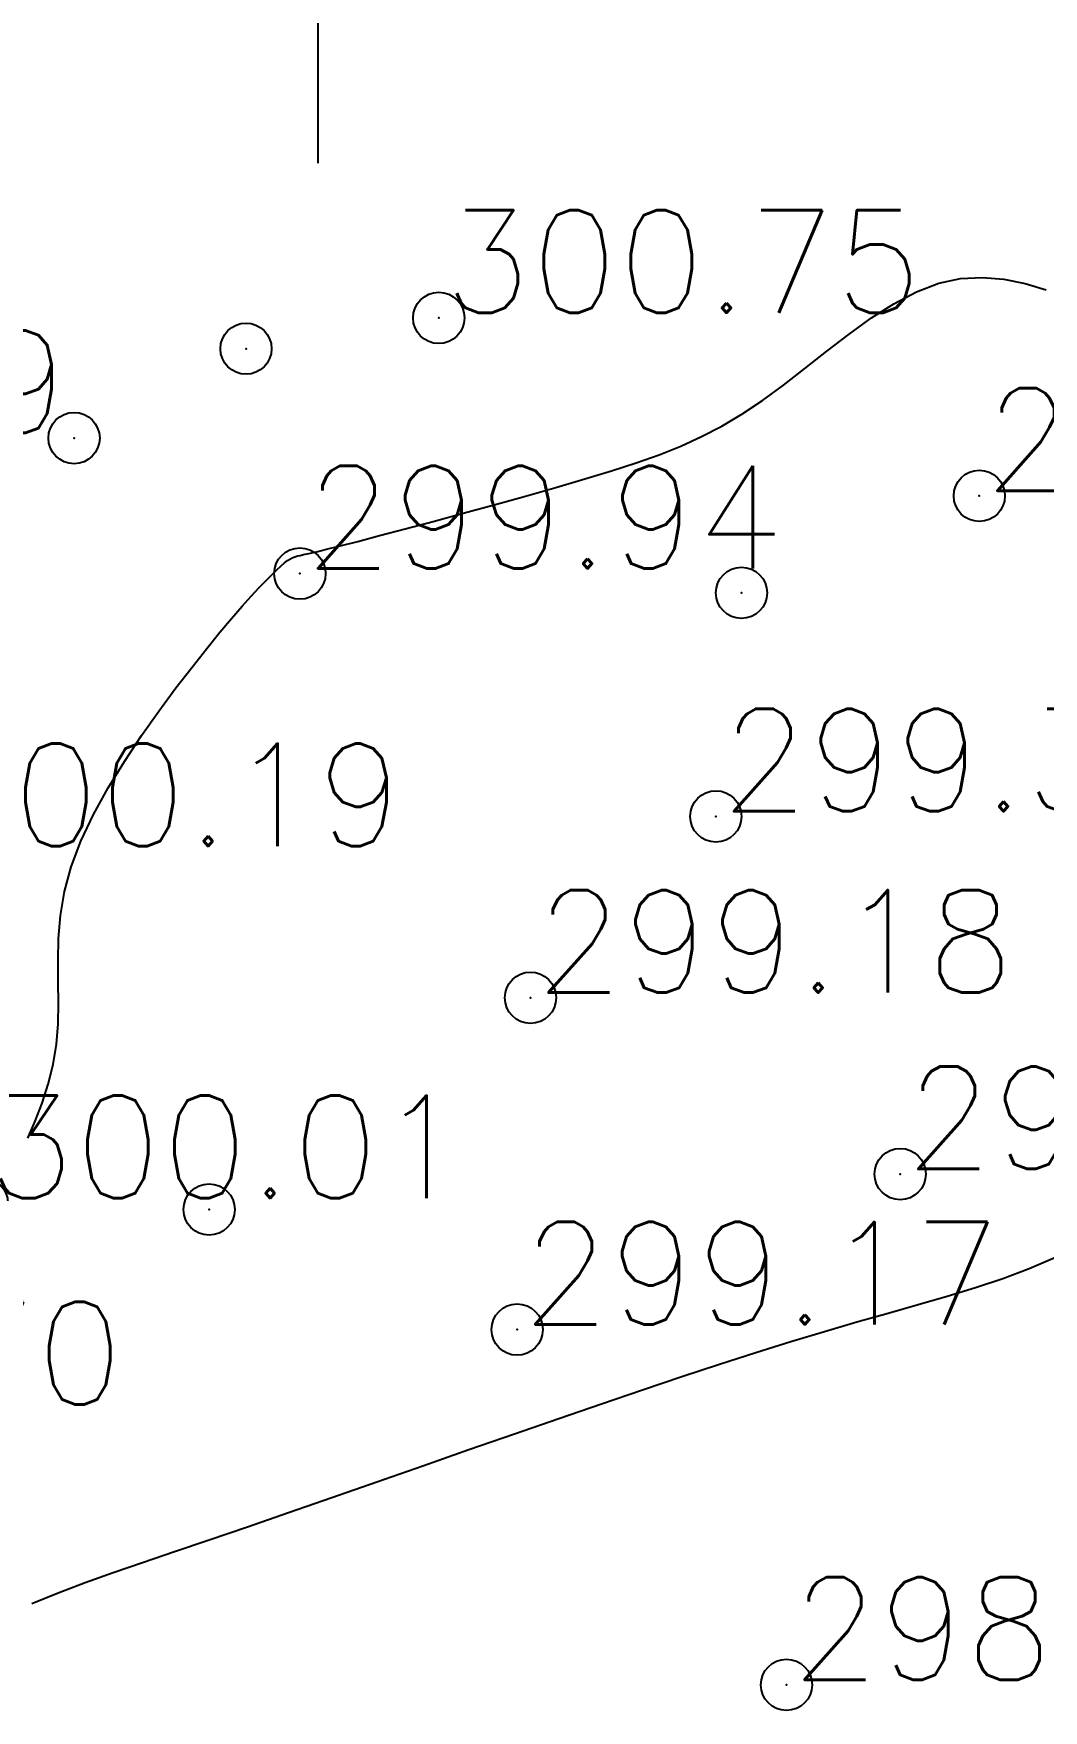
# Model space of a CAD drawing. Header units: millimetres. Extents: x 524954 to 526204, y 9523489 to 9524010.
# Drawn here: x 525997.22 to 526007.08, y 9523782.41 to 9523798.77 of the extents above; entities that cross this region are included whole.
import ezdxf
from ezdxf.enums import TextEntityAlignment as Align

# ---------------------------------------------------------------- set-up
doc = ezdxf.new("R2010")
doc.units = ezdxf.units.MM
doc.header["$PDMODE"] = 32
doc.header["$PDSIZE"] = 0.5
for name, color, linetype in [('Carroyage', 7, 'Continuous'), ('CN_01_00', 3, 'Continuous'), ('CN_10_00', 1, 'Continuous'), ('TopoAlt', 3, 'Continuous'), ('TOPOJIS', 7, 'Continuous')]:
    doc.layers.add(name, color=color, linetype=linetype)
doc.styles.add('Simplex 1.0', font='Simplex.shx', dxfattribs={"width": 0.99, "height": 1})

# ---------------------------------------------------------------- blocks, each defined once
blk = doc.blocks.new('TCPOINT M')
at = {"color": 0}
blk.add_point((0, 0), dxfattribs=at)
at = {"layer": 'TopoAlt', "style": 'Simplex 1.0', "width": 0.99}
blk.add_attdef('ALT', (0.15, 0.15), '', height=1, dxfattribs=at)

msp = doc.modelspace()

# ---------------------------------------------------------------- linework, layer by layer
at = {"layer": 'Carroyage'}
msp.add_line((526000, 9523797.5), (526000, 9523802.5), dxfattribs=at)
at = {"layer": 'CN_01_00', "elevation": 299, "flags": 128}
msp.add_lwpolyline([(525997.206, 9523783.45), (525997.465, 9523783.555), (525997.727, 9523783.655), (525998, 9523783.752), (525998.288, 9523783.851), (525998.599, 9523783.956), (525998.939, 9523784.07), (525999.312, 9523784.198), (525999.713, 9523784.337), (526000.136, 9523784.484), (526000.575, 9523784.638), (526001.022, 9523784.794), (526001.471, 9523784.951), (526001.916, 9523785.106), (526002.349, 9523785.256), (526002.766, 9523785.399), (526003.166, 9523785.535), (526003.55, 9523785.663), (526003.919, 9523785.784), (526004.273, 9523785.897), (526004.614, 9523786.004), (526004.941, 9523786.104), (526005.257, 9523786.196), (526005.562, 9523786.283), (526005.856, 9523786.366), (526006.14, 9523786.448), (526006.415, 9523786.532), (526006.681, 9523786.621), (526006.939, 9523786.718), (526007.189, 9523786.826)], dxfattribs=at)
at = {"layer": 'CN_10_00', "elevation": 300, "flags": 128}
msp.add_lwpolyline([(525997.168, 9523787.99), (525997.24, 9523788.154), (525997.308, 9523788.33), (525997.367, 9523788.516), (525997.415, 9523788.709), (525997.448, 9523788.906), (525997.464, 9523789.105), (525997.467, 9523789.306), (525997.465, 9523789.512), (525997.463, 9523789.722), (525997.468, 9523789.938), (525997.486, 9523790.162), (525997.525, 9523790.394), (525997.59, 9523790.636), (525997.686, 9523790.888), (525997.808, 9523791.147), (525997.952, 9523791.407), (525998.11, 9523791.665), (525998.277, 9523791.916), (525998.447, 9523792.156), (525998.613, 9523792.381), (525998.771, 9523792.585), (525998.914, 9523792.766), (525999.042, 9523792.924), (525999.157, 9523793.06), (525999.258, 9523793.178), (525999.348, 9523793.278), (525999.426, 9523793.362), (525999.493, 9523793.431), (525999.551, 9523793.489), (525999.599, 9523793.535), (525999.64, 9523793.572), (525999.674, 9523793.601), (525999.702, 9523793.623), (525999.726, 9523793.639), (525999.746, 9523793.65), (525999.765, 9523793.658), (525999.782, 9523793.664), (525999.801, 9523793.669), (525999.824, 9523793.674), (525999.859, 9523793.682), (525999.911, 9523793.693), (525999.984, 9523793.71), (526000.084, 9523793.734), (526000.217, 9523793.768), (526000.389, 9523793.811), (526000.601, 9523793.867), (526000.849, 9523793.932), (526001.124, 9523794.005), (526001.417, 9523794.085), (526001.72, 9523794.168), (526002.024, 9523794.253), (526002.321, 9523794.338), (526002.603, 9523794.421), (526002.864, 9523794.5), (526003.104, 9523794.577), (526003.328, 9523794.657), (526003.539, 9523794.741), (526003.742, 9523794.833), (526003.94, 9523794.935), (526004.137, 9523795.052), (526004.336, 9523795.185), (526004.541, 9523795.336), (526004.751, 9523795.499), (526004.965, 9523795.668), (526005.182, 9523795.834), (526005.401, 9523795.991), (526005.62, 9523796.13), (526005.839, 9523796.245), (526006.057, 9523796.329), (526006.271, 9523796.375), (526006.484, 9523796.387), (526006.693, 9523796.369), (526006.901, 9523796.327), (526007.106, 9523796.265)], dxfattribs=at)

# ---------------------------------------------------------------- block references
at = {"layer": 'TOPOJIS'}
ref = msp.add_blockref('TCPOINT M', (526001.178, 9523795.991, 300.75), dxfattribs=at)
ref.add_attrib('ALT', '300.75', (526001.228, 9523796.041, 300.75), dxfattribs={"layer": 'TopoAlt', "height": 1, "style": 'Simplex 1.0', "width": 0.99})
for p in [(525999.297, 9523795.691, 300.68), (526004.132, 9523793.309, 299.43), (525998.937, 9523787.293, 299.84)]:
    msp.add_blockref('TCPOINT M', p, dxfattribs=at)
ref = msp.add_blockref('TCPOINT M', (525997.619, 9523794.819, 300.69), dxfattribs=at)
ref.add_attrib('ALT', '300.69', dxfattribs={"layer": 'TopoAlt', "height": 1, "style": 'Simplex 1.0', "width": 0.99}).set_placement((525997.569, 9523794.869, 300.69), align=Align.RIGHT)
ref = msp.add_blockref('TCPOINT M', (526006.453, 9523794.255, 299.47), dxfattribs=at)
ref.add_attrib('ALT', '299.47', (526006.503, 9523794.305, 299.47), dxfattribs={"layer": 'TopoAlt', "height": 1, "style": 'Simplex 1.0', "width": 0.99})
ref = msp.add_blockref('TCPOINT M', (525999.823, 9523793.497, 299.94), dxfattribs=at)
ref.add_attrib('ALT', '299.94', (525999.873, 9523793.547, 299.94), dxfattribs={"layer": 'TopoAlt', "height": 1, "style": 'Simplex 1.0', "width": 0.99})
ref = msp.add_blockref('TCPOINT M', (526003.882, 9523791.128, 299.34), dxfattribs=at)
ref.add_attrib('ALT', '299.34', (526003.932, 9523791.178, 299.34), dxfattribs={"layer": 'TopoAlt', "height": 1, "style": 'Simplex 1.0', "width": 0.99})
ref = msp.add_blockref('TCPOINT M', (525996.119, 9523790.789, 300.19), dxfattribs=at)
ref.add_attrib('ALT', '300.19', (525996.169, 9523790.839, 300.19), dxfattribs={"layer": 'TopoAlt', "height": 1, "style": 'Simplex 1.0', "width": 0.99})
ref = msp.add_blockref('TCPOINT M', (526002.073, 9523789.359, 299.18), dxfattribs=at)
ref.add_attrib('ALT', '299.18', (526002.123, 9523789.409, 299.18), dxfattribs={"layer": 'TopoAlt', "height": 1, "style": 'Simplex 1.0', "width": 0.99})
ref = msp.add_blockref('TCPOINT M', (526005.681, 9523787.639, 299.22), dxfattribs=at)
ref.add_attrib('ALT', '299.22', (526005.731, 9523787.689, 299.22), dxfattribs={"layer": 'TopoAlt', "height": 1, "style": 'Simplex 1.0', "width": 0.99})
ref = msp.add_blockref('TCPOINT M', (525996.724, 9523787.355, 300.01), dxfattribs=at)
ref.add_attrib('ALT', '300.01', (525996.774, 9523787.405, 300.01), dxfattribs={"layer": 'TopoAlt', "height": 1, "style": 'Simplex 1.0', "width": 0.99})
ref = msp.add_blockref('TCPOINT M', (526001.943, 9523786.122, 299.17), dxfattribs=at)
ref.add_attrib('ALT', '299.17', (526001.993, 9523786.172, 299.17), dxfattribs={"layer": 'TopoAlt', "height": 1, "style": 'Simplex 1.0', "width": 0.99})
ref = msp.add_blockref('TCPOINT M', (525993.381, 9523785.342, 299.7), dxfattribs=at)
ref.add_attrib('ALT', '299.70', (525993.431, 9523785.392, 299.7), dxfattribs={"layer": 'TopoAlt', "height": 1, "style": 'Simplex 1.0', "width": 0.99})
ref = msp.add_blockref('TCPOINT M', (526004.571, 9523782.656, 298.42), dxfattribs=at)
ref.add_attrib('ALT', '298.42', (526004.621, 9523782.706, 298.42), dxfattribs={"layer": 'TopoAlt', "height": 1, "style": 'Simplex 1.0', "width": 0.99})

doc.saveas('drawing.dxf')
